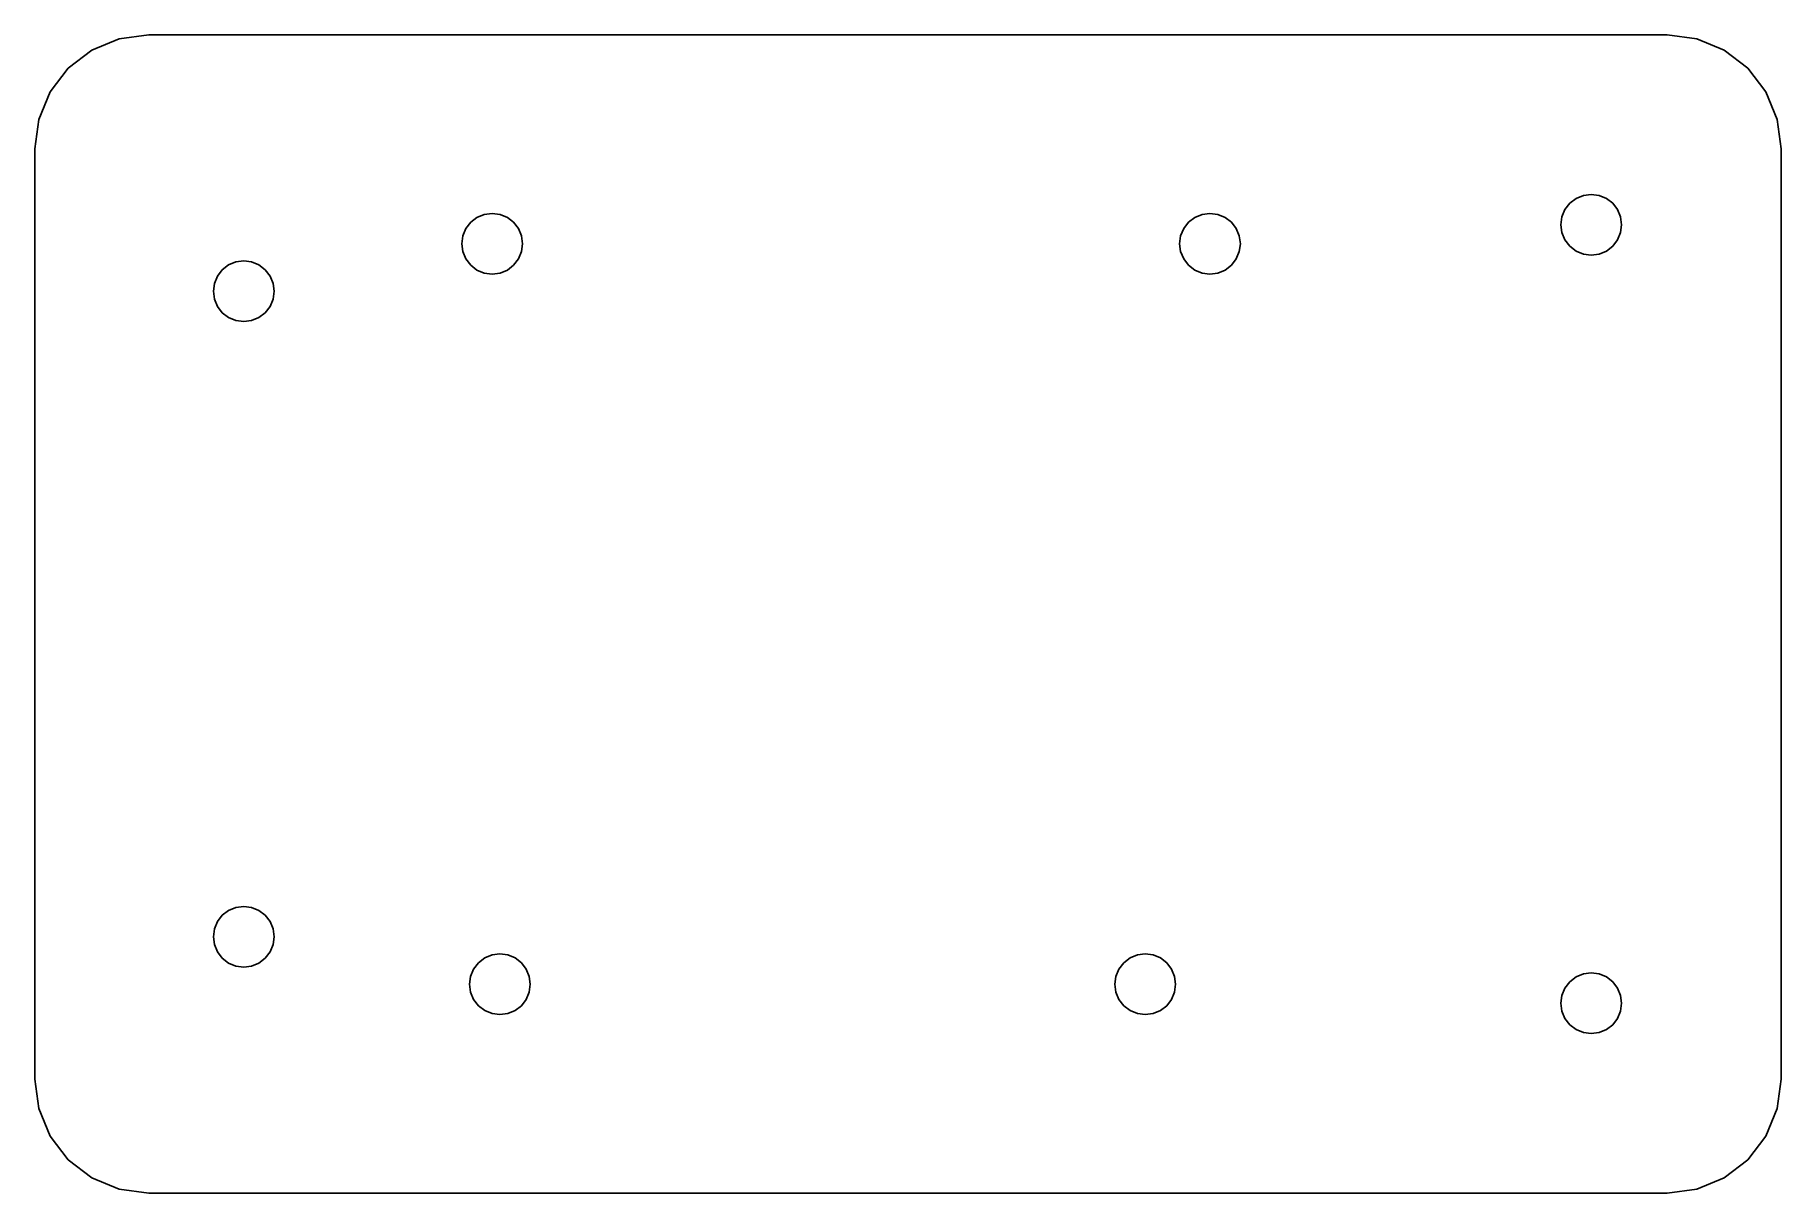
# Model space of a CAD drawing. Header units: metres. Extents: x -46 to 46, y -30.5 to 30.5.
import ezdxf

# ---------------------------------------------------------------- set-up
doc = ezdxf.new("R2010")
doc.units = ezdxf.units.M

msp = doc.modelspace()

# ---------------------------------------------------------------- linework, layer by layer
for p, q in [((-40, 30.5), (-41.5529, 30.2955)), ((40, 30.5), (-40, 30.5)), ((41.5529, 30.2955), (40, 30.5)), ((-43, 29.6962), (-44.2426, 28.7426)), ((-41.5529, 30.2955), (-43, 29.6962)), ((43, 29.6962), (41.5529, 30.2955)), ((44.2426, 28.7426), (43, 29.6962)), ((-44.2426, 28.7426), (-45.1962, 27.5)), ((45.1962, 27.5), (44.2426, 28.7426)), ((-45.1962, 27.5), (-45.7955, 26.0529)), ((45.7955, 26.0529), (45.1962, 27.5)), ((-45.7955, 26.0529), (-46, 24.5)), ((46, 24.5), (45.7955, 26.0529)), ((-46, 24.5), (-46, -24.5)), ((46, -24.5), (46, 24.5)), ((35.5859, 22.0455), (36, 22.1)), ((36, 22.1), (36.4141, 22.0455)), ((34.4545, 20.9141), (34.6143, 21.3)), ((34.6143, 21.3), (34.8686, 21.6314)), ((34.8686, 21.6314), (35.2, 21.8856)), ((35.2, 21.8856), (35.5859, 22.0455)), ((36.4141, 22.0455), (36.8, 21.8856)), ((36.8, 21.8856), (37.1314, 21.6314)), ((37.1314, 21.6314), (37.3856, 21.3)), ((37.3856, 21.3), (37.5455, 20.9141)), ((-23.4555, 19.9141), (-23.2956, 20.3)), ((-23.2956, 20.3), (-23.0414, 20.6314)), ((-23.0414, 20.6314), (-22.71, 20.8856)), ((-22.71, 20.8856), (-22.3241, 21.0455)), ((-22.3241, 21.0455), (-21.91, 21.1)), ((-21.91, 21.1), (-21.4959, 21.0455)), ((-21.4959, 21.0455), (-21.11, 20.8856)), ((-21.11, 20.8856), (-20.7786, 20.6314)), ((-20.7786, 20.6314), (-20.5244, 20.3)), ((-20.5244, 20.3), (-20.3645, 19.9141)), ((14.3645, 19.9141), (14.5244, 20.3)), ((14.5244, 20.3), (14.7786, 20.6314)), ((14.7786, 20.6314), (15.11, 20.8856)), ((15.11, 20.8856), (15.4959, 21.0455)), ((15.4959, 21.0455), (15.91, 21.1)), ((15.91, 21.1), (16.3241, 21.0455)), ((16.3241, 21.0455), (16.71, 20.8856)), ((16.71, 20.8856), (17.0414, 20.6314)), ((17.0414, 20.6314), (17.2956, 20.3)), ((17.2956, 20.3), (17.4555, 19.9141)), ((34.4, 20.5), (34.4545, 20.9141)), ((34.4545, 20.0859), (34.4, 20.5)), ((37.5455, 20.9141), (37.6, 20.5)), ((37.6, 20.5), (37.5455, 20.0859)), ((-23.51, 19.5), (-23.4555, 19.9141)), ((-23.4555, 19.0859), (-23.51, 19.5)), ((-20.3645, 19.9141), (-20.31, 19.5)), ((-20.31, 19.5), (-20.3645, 19.0859)), ((14.31, 19.5), (14.3645, 19.9141)), ((14.3645, 19.0859), (14.31, 19.5)), ((17.4555, 19.9141), (17.51, 19.5)), ((17.51, 19.5), (17.4555, 19.0859)), ((34.6143, 19.7), (34.4545, 20.0859)), ((34.8686, 19.3686), (34.6143, 19.7)), ((35.2, 19.1143), (34.8686, 19.3686)), ((37.1314, 19.3686), (36.8, 19.1143)), ((37.3856, 19.7), (37.1314, 19.3686)), ((37.5455, 20.0859), (37.3856, 19.7)), ((-35.8, 18.3856), (-35.4141, 18.5455)), ((-35.4141, 18.5455), (-35, 18.6)), ((-35, 18.6), (-34.5859, 18.5455)), ((-34.5859, 18.5455), (-34.2, 18.3856)), ((-23.2956, 18.7), (-23.4555, 19.0859)), ((-23.0414, 18.3686), (-23.2956, 18.7)), ((-20.5244, 18.7), (-20.7786, 18.3686)), ((-20.3645, 19.0859), (-20.5244, 18.7)), ((14.5244, 18.7), (14.3645, 19.0859)), ((14.7786, 18.3686), (14.5244, 18.7)), ((17.2956, 18.7), (17.0414, 18.3686)), ((17.4555, 19.0859), (17.2956, 18.7)), ((35.5859, 18.9545), (35.2, 19.1143)), ((36, 18.9), (35.5859, 18.9545)), ((36.4141, 18.9545), (36, 18.9)), ((36.8, 19.1143), (36.4141, 18.9545)), ((-36.5455, 17.4141), (-36.3856, 17.8)), ((-36.3856, 17.8), (-36.1314, 18.1314)), ((-36.1314, 18.1314), (-35.8, 18.3856)), ((-34.2, 18.3856), (-33.8686, 18.1314)), ((-33.8686, 18.1314), (-33.6143, 17.8)), ((-33.6143, 17.8), (-33.4545, 17.4141)), ((-22.71, 18.1143), (-23.0414, 18.3686)), ((-22.3241, 17.9545), (-22.71, 18.1143)), ((-21.91, 17.9), (-22.3241, 17.9545)), ((-21.4959, 17.9545), (-21.91, 17.9)), ((-21.11, 18.1143), (-21.4959, 17.9545)), ((-20.7786, 18.3686), (-21.11, 18.1143)), ((15.11, 18.1143), (14.7786, 18.3686)), ((15.4959, 17.9545), (15.11, 18.1143)), ((15.91, 17.9), (15.4959, 17.9545)), ((16.3241, 17.9545), (15.91, 17.9)), ((16.71, 18.1143), (16.3241, 17.9545)), ((17.0414, 18.3686), (16.71, 18.1143)), ((-36.6, 17), (-36.5455, 17.4141)), ((-36.5455, 16.5859), (-36.6, 17)), ((-36.3856, 16.2), (-36.5455, 16.5859)), ((-33.4545, 16.5859), (-33.6143, 16.2)), ((-33.4545, 17.4141), (-33.4, 17)), ((-33.4, 17), (-33.4545, 16.5859)), ((-36.1314, 15.8686), (-36.3856, 16.2)), ((-35.8, 15.6143), (-36.1314, 15.8686)), ((-33.8686, 15.8686), (-34.2, 15.6143)), ((-33.6143, 16.2), (-33.8686, 15.8686)), ((-35.4141, 15.4545), (-35.8, 15.6143)), ((-35, 15.4), (-35.4141, 15.4545)), ((-34.5859, 15.4545), (-35, 15.4)), ((-34.2, 15.6143), (-34.5859, 15.4545)), ((-36.1314, -15.8686), (-35.8, -15.6143)), ((-35.8, -15.6143), (-35.4141, -15.4545)), ((-35.4141, -15.4545), (-35, -15.4)), ((-35, -15.4), (-34.5859, -15.4545)), ((-34.5859, -15.4545), (-34.2, -15.6143)), ((-34.2, -15.6143), (-33.8686, -15.8686)), ((-36.5455, -16.5859), (-36.3856, -16.2)), ((-36.3856, -16.2), (-36.1314, -15.8686)), ((-33.8686, -15.8686), (-33.6143, -16.2)), ((-33.6143, -16.2), (-33.4545, -16.5859)), ((-36.6, -17), (-36.5455, -16.5859)), ((-36.5455, -17.4141), (-36.6, -17)), ((-36.3856, -17.8), (-36.5455, -17.4141)), ((-33.4545, -17.4141), (-33.6143, -17.8)), ((-33.4545, -16.5859), (-33.4, -17)), ((-33.4, -17), (-33.4545, -17.4141)), ((-36.1314, -18.1314), (-36.3856, -17.8)), ((-35.8, -18.3856), (-36.1314, -18.1314)), ((-35.4141, -18.5455), (-35.8, -18.3856)), ((-34.2, -18.3856), (-34.5859, -18.5455)), ((-33.8686, -18.1314), (-34.2, -18.3856)), ((-33.6143, -17.8), (-33.8686, -18.1314)), ((-22.8856, -18.7), (-22.6314, -18.3686)), ((-22.6314, -18.3686), (-22.3, -18.1143)), ((-22.3, -18.1143), (-21.9141, -17.9545)), ((-21.9141, -17.9545), (-21.5, -17.9)), ((-21.5, -17.9), (-21.0859, -17.9545)), ((-21.0859, -17.9545), (-20.7, -18.1143)), ((-20.7, -18.1143), (-20.3686, -18.3686)), ((-20.3686, -18.3686), (-20.1143, -18.7)), ((11.1143, -18.7), (11.3686, -18.3686)), ((11.3686, -18.3686), (11.7, -18.1143)), ((11.7, -18.1143), (12.0859, -17.9545)), ((12.0859, -17.9545), (12.5, -17.9)), ((12.5, -17.9), (12.9141, -17.9545)), ((12.9141, -17.9545), (13.3, -18.1143)), ((13.3, -18.1143), (13.6314, -18.3686)), ((13.6314, -18.3686), (13.8856, -18.7)), ((-35, -18.6), (-35.4141, -18.5455)), ((-34.5859, -18.5455), (-35, -18.6)), ((-23.1, -19.5), (-23.0455, -19.0859)), ((-23.0455, -19.0859), (-22.8856, -18.7)), ((-20.1143, -18.7), (-19.9545, -19.0859)), ((-19.9545, -19.0859), (-19.9, -19.5)), ((10.9, -19.5), (10.9545, -19.0859)), ((10.9545, -19.0859), (11.1143, -18.7)), ((13.8856, -18.7), (14.0455, -19.0859)), ((14.0455, -19.0859), (14.1, -19.5)), ((34.8686, -19.3686), (35.2, -19.1143)), ((35.2, -19.1143), (35.5859, -18.9545)), ((35.5859, -18.9545), (36, -18.9)), ((36, -18.9), (36.4141, -18.9545)), ((36.4141, -18.9545), (36.8, -19.1143)), ((36.8, -19.1143), (37.1314, -19.3686)), ((-23.0455, -19.9141), (-23.1, -19.5)), ((-22.8856, -20.3), (-23.0455, -19.9141)), ((-19.9545, -19.9141), (-20.1143, -20.3)), ((-19.9, -19.5), (-19.9545, -19.9141)), ((10.9545, -19.9141), (10.9, -19.5)), ((11.1143, -20.3), (10.9545, -19.9141)), ((14.0455, -19.9141), (13.8856, -20.3)), ((14.1, -19.5), (14.0455, -19.9141)), ((34.4, -20.5), (34.4545, -20.0859)), ((34.4545, -20.0859), (34.6143, -19.7)), ((34.6143, -19.7), (34.8686, -19.3686)), ((37.1314, -19.3686), (37.3856, -19.7)), ((37.3856, -19.7), (37.5455, -20.0859)), ((37.5455, -20.0859), (37.6, -20.5)), ((-22.6314, -20.6314), (-22.8856, -20.3)), ((-22.3, -20.8856), (-22.6314, -20.6314)), ((-21.9141, -21.0455), (-22.3, -20.8856)), ((-21.5, -21.1), (-21.9141, -21.0455)), ((-21.0859, -21.0455), (-21.5, -21.1)), ((-20.7, -20.8856), (-21.0859, -21.0455)), ((-20.3686, -20.6314), (-20.7, -20.8856)), ((-20.1143, -20.3), (-20.3686, -20.6314)), ((11.3686, -20.6314), (11.1143, -20.3)), ((11.7, -20.8856), (11.3686, -20.6314)), ((12.0859, -21.0455), (11.7, -20.8856)), ((12.5, -21.1), (12.0859, -21.0455)), ((12.9141, -21.0455), (12.5, -21.1)), ((13.3, -20.8856), (12.9141, -21.0455)), ((13.6314, -20.6314), (13.3, -20.8856)), ((13.8856, -20.3), (13.6314, -20.6314)), ((34.4545, -20.9141), (34.4, -20.5)), ((34.6143, -21.3), (34.4545, -20.9141)), ((37.5455, -20.9141), (37.3856, -21.3)), ((37.6, -20.5), (37.5455, -20.9141)), ((34.8686, -21.6314), (34.6143, -21.3)), ((35.2, -21.8856), (34.8686, -21.6314)), ((35.5859, -22.0455), (35.2, -21.8856)), ((36, -22.1), (35.5859, -22.0455)), ((36.4141, -22.0455), (36, -22.1)), ((36.8, -21.8856), (36.4141, -22.0455)), ((37.1314, -21.6314), (36.8, -21.8856)), ((37.3856, -21.3), (37.1314, -21.6314)), ((-46, -24.5), (-45.7955, -26.0529)), ((45.7955, -26.0529), (46, -24.5)), ((-45.7955, -26.0529), (-45.1962, -27.5)), ((45.1962, -27.5), (45.7955, -26.0529)), ((-45.1962, -27.5), (-44.2426, -28.7426)), ((44.2426, -28.7426), (45.1962, -27.5)), ((-44.2426, -28.7426), (-43, -29.6962)), ((43, -29.6962), (44.2426, -28.7426)), ((-43, -29.6962), (-41.5529, -30.2955)), ((-41.5529, -30.2955), (-40, -30.5)), ((40, -30.5), (41.5529, -30.2955)), ((41.5529, -30.2955), (43, -29.6962)), ((-40, -30.5), (40, -30.5))]:
    msp.add_line(p, q)

doc.saveas('drawing.dxf')
